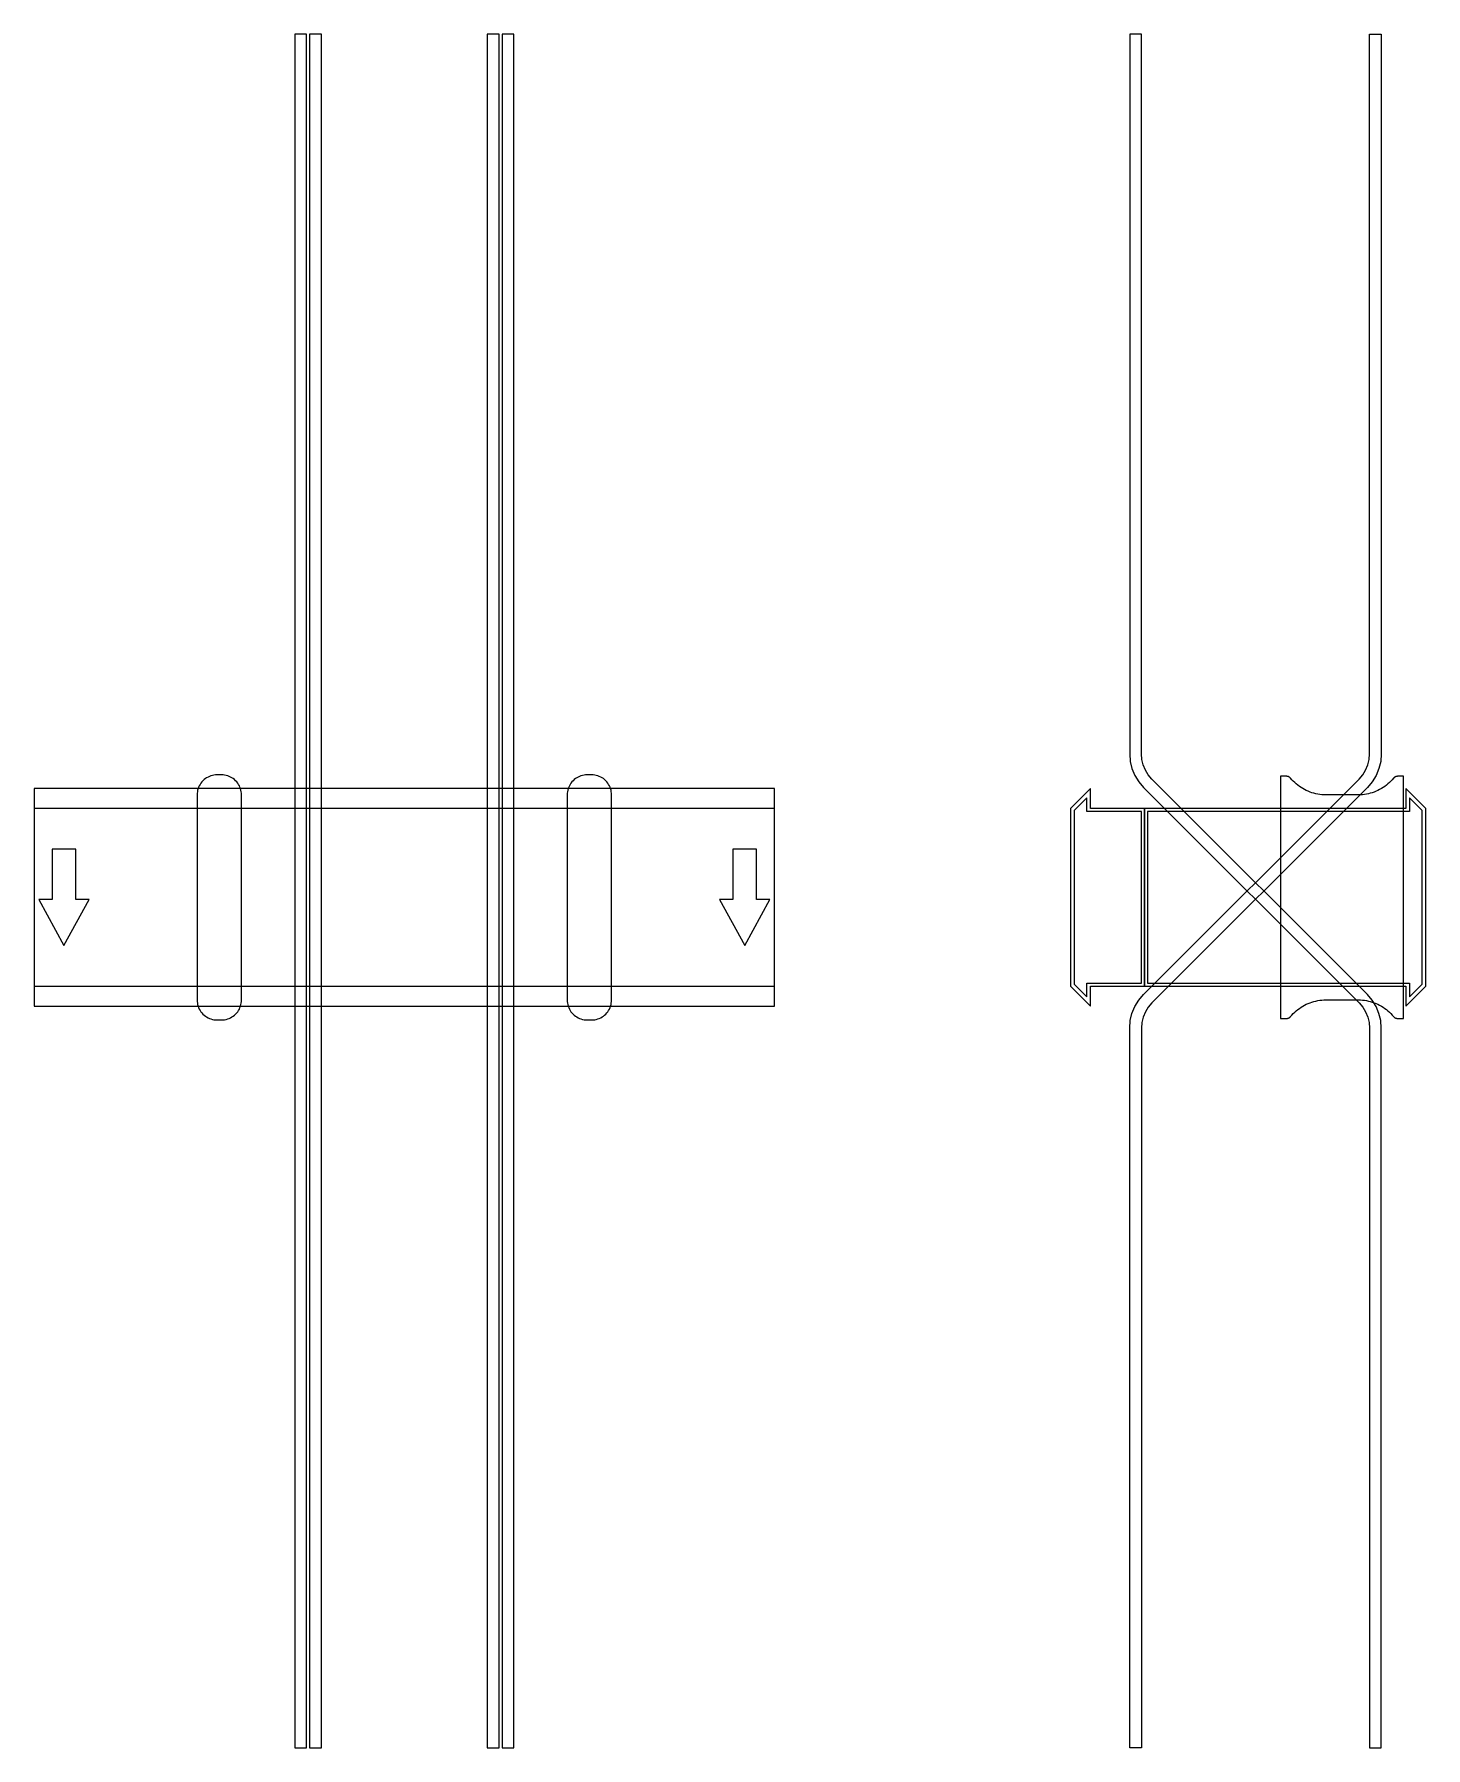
# Model space of a CAD drawing. Extents: x 0 to 940, y -575 to 583.
import ezdxf

# ---------------------------------------------------------------- set-up
doc = ezdxf.new("R2010")
doc.units = 0
doc.layers.add('Halfen', color=7, linetype='CONTINUOUS')

msp = doc.modelspace()

# ---------------------------------------------------------------- linework, layer by layer
at = {"layer": 'Halfen', "color": 7}
for points in [[(184, -574.569), (184, 583.197), (176, 583.197), (176, -574.569)], [(194, -574.569), (194, 583.197), (186, 583.197), (186, -574.569)], [(314, -574.569), (314, 583.197), (306, 583.197), (306, -574.569)], [(324, -574.569), (324, 583.197), (316, 583.197), (316, -574.569)], [(910, -574.569), (910, -88.284), (909.606, -83.278), (908.434, -78.396), (906.512, -73.757), (903.889, -69.475), (900.627, -65.657), (755.029, 79.941), (752.584, 82.805), (750.616, 86.016), (749.175, 89.495), (748.295, 93.157), (748, 96.912), (748, 583.197), (740, 583.197), (740, 96.912), (740.394, 91.906), (741.566, 87.023), (743.488, 82.384), (746.111, 78.103), (749.373, 74.284), (894.971, -71.314), (897.416, -74.177), (899.384, -77.388), (900.825, -80.868), (901.705, -84.53), (902, -88.284), (902, -574.569)], [(740, -574.569), (740, -88.284), (740.394, -83.278), (741.566, -78.396), (743.488, -73.757), (746.111, -69.475), (749.373, -65.657), (894.971, 79.941), (897.416, 82.805), (899.384, 86.016), (900.825, 89.495), (901.705, 93.157), (902, 96.912), (902, 583.197), (910, 583.197), (910, 96.912), (909.606, 91.906), (908.434, 87.023), (906.512, 82.384), (903.889, 78.103), (900.627, 74.284), (755.029, -71.314), (752.584, -74.177), (750.616, -77.388), (749.175, -80.868), (748.295, -84.53), (748, -88.284), (748, -574.569)], [(140, -69.3), (140, -56.8), (140, 69.3), (139.958, 70.359), (139.834, 71.412), (139.627, 72.452), (139.339, 73.472), (138.972, 74.466), (138.529, 75.429), (138.011, 76.354), (137.422, 77.235), (136.765, 78.068), (136.046, 78.846), (135.268, 79.565), (134.435, 80.222), (133.554, 80.811), (132.629, 81.329), (131.666, 81.772), (130.672, 82.139), (129.652, 82.427), (128.612, 82.634), (127.559, 82.758), (126.5, 82.8), (123.5, 82.8), (122.441, 82.758), (121.388, 82.634), (120.348, 82.427), (119.328, 82.139), (118.334, 81.772), (117.371, 81.329), (116.446, 80.811), (115.565, 80.222), (114.732, 79.565), (113.954, 78.846), (113.235, 78.068), (112.578, 77.235), (111.989, 76.354), (111.471, 75.429), (111.028, 74.466), (110.661, 73.472), (110.373, 72.452), (110.166, 71.412), (110.042, 70.359), (110, 69.3), (110, -56.8), (110, -69.3), (110.042, -70.359), (110.166, -71.412), (110.373, -72.452), (110.661, -73.472), (111.028, -74.466), (111.471, -75.429), (111.989, -76.354), (112.578, -77.235), (113.235, -78.068), (113.954, -78.846), (114.732, -79.565), (115.565, -80.222), (116.446, -80.811), (117.371, -81.329), (118.334, -81.772), (119.328, -82.139), (120.348, -82.427), (121.388, -82.634), (122.441, -82.758), (123.5, -82.8), (126.5, -82.8), (127.559, -82.758), (128.612, -82.634), (129.652, -82.427), (130.672, -82.139), (131.666, -81.772), (132.629, -81.329), (133.554, -80.811), (134.435, -80.222), (135.268, -79.565), (136.046, -78.846), (136.765, -78.068), (137.422, -77.235), (138.011, -76.354), (138.529, -75.429), (138.972, -74.466), (139.339, -73.472), (139.627, -72.452), (139.834, -71.412), (139.958, -70.359), (140, -69.3)], [(390, -69.3), (390, -56.8), (390, 69.3), (389.958, 70.359), (389.834, 71.412), (389.627, 72.452), (389.339, 73.472), (388.972, 74.466), (388.529, 75.429), (388.011, 76.354), (387.422, 77.235), (386.765, 78.068), (386.046, 78.846), (385.268, 79.565), (384.435, 80.222), (383.554, 80.811), (382.629, 81.329), (381.666, 81.772), (380.672, 82.139), (379.652, 82.427), (378.612, 82.634), (377.559, 82.758), (376.5, 82.8), (373.5, 82.8), (372.441, 82.758), (371.388, 82.634), (370.348, 82.427), (369.328, 82.139), (368.334, 81.772), (367.371, 81.329), (366.446, 80.811), (365.565, 80.222), (364.732, 79.565), (363.954, 78.846), (363.235, 78.068), (362.578, 77.235), (361.989, 76.354), (361.471, 75.429), (361.028, 74.466), (360.661, 73.472), (360.373, 72.452), (360.166, 71.412), (360.042, 70.359), (360, 69.3), (360, -56.8), (360, -69.3), (360.042, -70.359), (360.166, -71.412), (360.373, -72.452), (360.661, -73.472), (361.028, -74.466), (361.471, -75.429), (361.989, -76.354), (362.578, -77.235), (363.235, -78.068), (363.954, -78.846), (364.732, -79.565), (365.565, -80.222), (366.446, -80.811), (367.371, -81.329), (368.334, -81.772), (369.328, -82.139), (370.348, -82.427), (371.388, -82.634), (372.441, -82.758), (373.5, -82.8), (376.5, -82.8), (377.559, -82.758), (378.612, -82.634), (379.652, -82.427), (380.672, -82.139), (381.666, -81.772), (382.629, -81.329), (383.554, -80.811), (384.435, -80.222), (385.268, -79.565), (386.046, -78.846), (386.765, -78.068), (387.422, -77.235), (388.011, -76.354), (388.529, -75.429), (388.972, -74.466), (389.339, -73.472), (389.627, -72.452), (389.834, -71.412), (389.958, -70.359), (390, -69.3)], [(925, -81.8), (925, 81.8), (921, 81.8), (920.846, 81.797), (920.691, 81.786), (920.538, 81.769), (920.385, 81.746), (920.234, 81.715), (920.084, 81.678), (919.936, 81.634), (919.789, 81.584), (919.646, 81.527), (919.505, 81.464), (919.366, 81.395), (919.231, 81.32), (919.1, 81.239), (918.972, 81.153), (918.848, 81.06), (918.728, 80.963), (918.613, 80.86), (918.502, 80.752), (918.397, 80.639), (918.296, 80.522), (917.41, 79.491), (916.479, 78.5), (915.505, 77.551), (914.491, 76.646), (913.437, 75.787), (912.347, 74.975), (911.222, 74.211), (910.064, 73.499), (908.876, 72.838), (907.66, 72.23), (906.418, 71.676), (905.153, 71.178), (903.867, 70.736), (902.563, 70.351), (901.243, 70.024), (899.911, 69.756), (898.567, 69.547), (897.216, 69.397), (895.859, 69.307), (894.5, 69.277), (872.5, 69.277), (871.141, 69.307), (869.784, 69.397), (868.433, 69.547), (867.089, 69.756), (865.757, 70.024), (864.437, 70.351), (863.133, 70.736), (861.847, 71.178), (860.582, 71.676), (859.34, 72.23), (858.124, 72.838), (856.936, 73.499), (855.778, 74.211), (854.653, 74.975), (853.563, 75.787), (852.509, 76.646), (851.495, 77.551), (850.521, 78.5), (849.59, 79.491), (848.704, 80.522), (848.603, 80.639), (848.498, 80.752), (848.387, 80.86), (848.272, 80.963), (848.152, 81.06), (848.028, 81.153), (847.9, 81.239), (847.769, 81.32), (847.634, 81.395), (847.495, 81.464), (847.354, 81.527), (847.211, 81.584), (847.064, 81.634), (846.916, 81.678), (846.766, 81.715), (846.615, 81.746), (846.462, 81.769), (846.309, 81.786), (846.154, 81.797), (846, 81.8), (842, 81.8), (842, -81.8), (846, -81.8), (846.154, -81.797), (846.309, -81.786), (846.462, -81.769), (846.615, -81.746), (846.766, -81.715), (846.916, -81.678), (847.064, -81.634), (847.211, -81.584), (847.354, -81.527), (847.495, -81.464), (847.634, -81.395), (847.769, -81.32), (847.9, -81.239), (848.028, -81.153), (848.152, -81.06), (848.272, -80.963), (848.387, -80.86), (848.498, -80.752), (848.603, -80.639), (848.704, -80.522), (849.59, -79.491), (850.521, -78.5), (851.495, -77.551), (852.509, -76.646), (853.563, -75.787), (854.653, -74.975), (855.778, -74.211), (856.936, -73.499), (858.124, -72.838), (859.34, -72.23), (860.582, -71.676), (861.847, -71.178), (863.133, -70.736), (864.437, -70.351), (865.757, -70.024), (867.089, -69.756), (868.433, -69.547), (869.784, -69.397), (871.141, -69.307), (872.5, -69.277), (894.5, -69.277), (895.859, -69.307), (897.216, -69.397), (898.567, -69.547), (899.911, -69.756), (901.243, -70.024), (902.563, -70.351), (903.867, -70.736), (905.153, -71.178), (906.418, -71.676), (907.66, -72.23), (908.876, -72.838), (910.064, -73.499), (911.222, -74.211), (912.347, -74.975), (913.437, -75.787), (914.491, -76.646), (915.505, -77.551), (916.479, -78.5), (917.41, -79.491), (918.296, -80.522), (918.397, -80.639), (918.502, -80.752), (918.613, -80.86), (918.728, -80.963), (918.848, -81.06), (918.972, -81.153), (919.1, -81.239), (919.231, -81.32), (919.366, -81.395), (919.505, -81.464), (919.646, -81.527), (919.789, -81.584), (919.936, -81.634), (920.084, -81.678), (920.234, -81.715), (920.385, -81.746), (920.538, -81.769), (920.691, -81.786), (920.846, -81.797), (921, -81.8)], [(0, -73.5), (500, -73.5), (500, 73.5), (0, 73.5)], [(750, -60), (750, 60), (713.5, 60), (713.5, 73.5), (700, 60), (700, -60), (713.5, -73.5), (713.5, -60)], [(940, -60), (940, 60), (926.5, 73.5), (926.5, 60), (750, 60), (750, -60), (926.5, -60), (926.5, -73.5)], [(0, -60), (500, -60), (500, 60), (0, 60)], [(748, -58), (748, 58), (711, 58), (711, 67.25), (702.5, 58.75), (702.5, -58.75), (711, -67.25), (711, -58)], [(937.5, -58.75), (937.5, 58.75), (929, 67.25), (929, 58), (752, 58), (752, -58), (929, -58), (929, -67.25)], [(20, -32.5), (37, -1.5), (28, -1.5), (28, 32.5), (12, 32.5), (12, -1.5), (3, -1.5)], [(480, -32.5), (497, -1.5), (488, -1.5), (488, 32.5), (472, 32.5), (472, -1.5), (463, -1.5)]]:
    msp.add_lwpolyline(points, close=True, dxfattribs=at)

doc.saveas('drawing.dxf')
